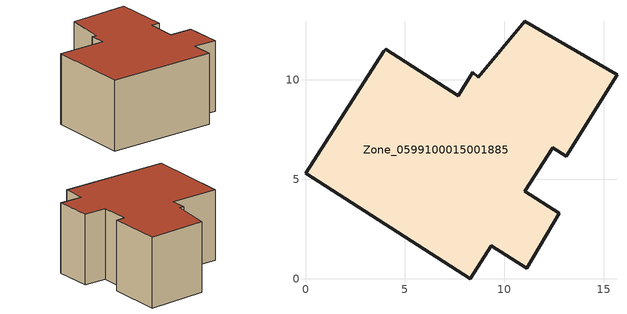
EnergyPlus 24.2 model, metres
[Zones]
Zone_0599100015001885
 floor ground (C_G): 11.03,12.94 15.66,10.25 13.11,6.17 12.44,6.59 11.02,4.39 12.75,3.28 11.11,0.52 9.34,1.66 8.27,0 0,5.31 3.93,11.43 4.03,11.54 7.67,9.19 8.41,10.38 8.7,10.13 z2.51
 wall outside (C_F): 11.02,4.39 12.44,6.59 13.11,6.17 15.66,10.25 11.03,12.94 8.7,10.13 8.41,10.38 7.67,9.19 4.03,11.54 3.93,11.43 0,5.31 8.27,0 9.34,1.66 11.11,0.52 12.75,3.28 11.02,4.39 z2.51:8.83
 roof outside (C_R): 15.66,10.25 11.03,12.94 8.7,10.13 8.41,10.38 7.67,9.19 4.03,11.54 3.93,11.43 0,5.31 8.27,0 9.34,1.66 11.11,0.52 12.75,3.28 11.02,4.39 12.44,6.59 13.11,6.17 z8.83
[BUILDING]
Pand.0599100015001885: North Axis=0; Terrain=City; Loads Convergence Tolerance Value=0.04; Temperature Convergence Tolerance Value=0.4; Solar Distribution=FullExterior; Maximum Number of Warmup Days=25; Minimum Number of Warmup Days=1
[Site:Location]
Rotterdam.The.Hague.AP_ZH_NLD Design_Conditions: Latitude=51.96; Longitude=4.45; Time Zone=1; Elevation=-4.5
[SITE:GROUNDTEMPERATURE:BUILDINGSURFACE]
18, 18, 18, 18, 18, 18, 18, 18, 18, 18, 18, 18
[MATERIAL] Thermal Absorptance=0.9; Solar Absorptance=0.7; Visible Absorptance=0.7
Name | Roughness | Thickness | Conductivity | Density | Specific Heat
G.D.1965 | MediumSmooth | 0.15 | 1 | 540 | 1210
F.D.1965 | Rough | 0.3 | 0.857143 | 1920 | 840
R.D.1965 | MediumRough | 0.2 | 0.08 | 1500 | 1000
[CONSTRUCTION]
C_G: G.D.1965
C_F: F.D.1965
C_R: R.D.1965
[ZONE]
Zone_0599100015001885: Type=1; Multiplier=1; Ceiling Height=Autocalculate; Volume=Autocalculate; Floor Area=autocalculate; Part of Total Floor Area=Yes
[ZONEINFILTRATION:DESIGNFLOWRATE]
Infil_Zone_0599100015001885: Zone or ZoneList or Space or SpaceList=Zone_0599100015001885; Schedule=AlwaysOn; Design Flow Rate Calculation Method=Flow/Area; Flow Rate per Floor Area=0.0042; Constant Term Coefficient=1; Temperature Term Coefficient=0; Velocity Term Coefficient=0; Velocity Squared Term Coefficient=0
[HVACTEMPLATE:ZONE:IDEALLOADSAIRSYSTEM]
Zone_0599100015001885: Maximum Heating Supply Air Temperature=50; Minimum Cooling Supply Air Temperature=13; Maximum Heating Supply Air Humidity Ratio=0.0156; Minimum Cooling Supply Air Humidity Ratio=0.0077; Heating Limit=NoLimit; Cooling Limit=NoLimit; Dehumidification Control Type=ConstantSensibleHeatRatio; Cooling Sensible Heat Ratio=0.7; Dehumidification Setpoint=60; Humidification Control Type=None; Humidification Setpoint=30; Outdoor Air Method=None; Outdoor Air Flow Rate per Person=0.00944; Outdoor Air Flow Rate per Zone Floor Area=0; Outdoor Air Flow Rate per Zone=0; Demand Controlled Ventilation Type=None; Outdoor Air Economizer Type=NoEconomizer; Heat Recovery Type=None; Sensible Heat Recovery Effectiveness=0.7; Latent Heat Recovery Effectiveness=0.65
[ZONECONTROL:THERMOSTAT]
ThermostatControl_Zone_0599100015001885: Zone or ZoneList=Zone_0599100015001885; Control Type Schedule=DualSetpointControlType; Control 1=Thermostat_Zone_0599100015001885; Temperature Difference Between Cutout And Setpoint=0
[THERMOSTATSETPOINT:DUALSETPOINT]
Thermostat_Zone_0599100015001885: Heating Setpoint Temperature Schedule=HeatingSetpoint_Zone_0599100015001885; Cooling Setpoint Temperature Schedule=CoolingSetpoint_Zone_0599100015001885
[SCHEDULE:COMPACT]
HeatingSetpoint_Zone_0599100015001885: Through: 12/31, For: AllDays, Until: 24:00, 21
CoolingSetpoint_Zone_0599100015001885: Through: 12/31, For: AllDays, Until: 24:00, 24
DualSetpointControlType: Through: 12/31, For: AllDays, Until: 24:00, 4
AlwaysOn: Through: 12/31, For: AllDays, Until: 24:00, 1
